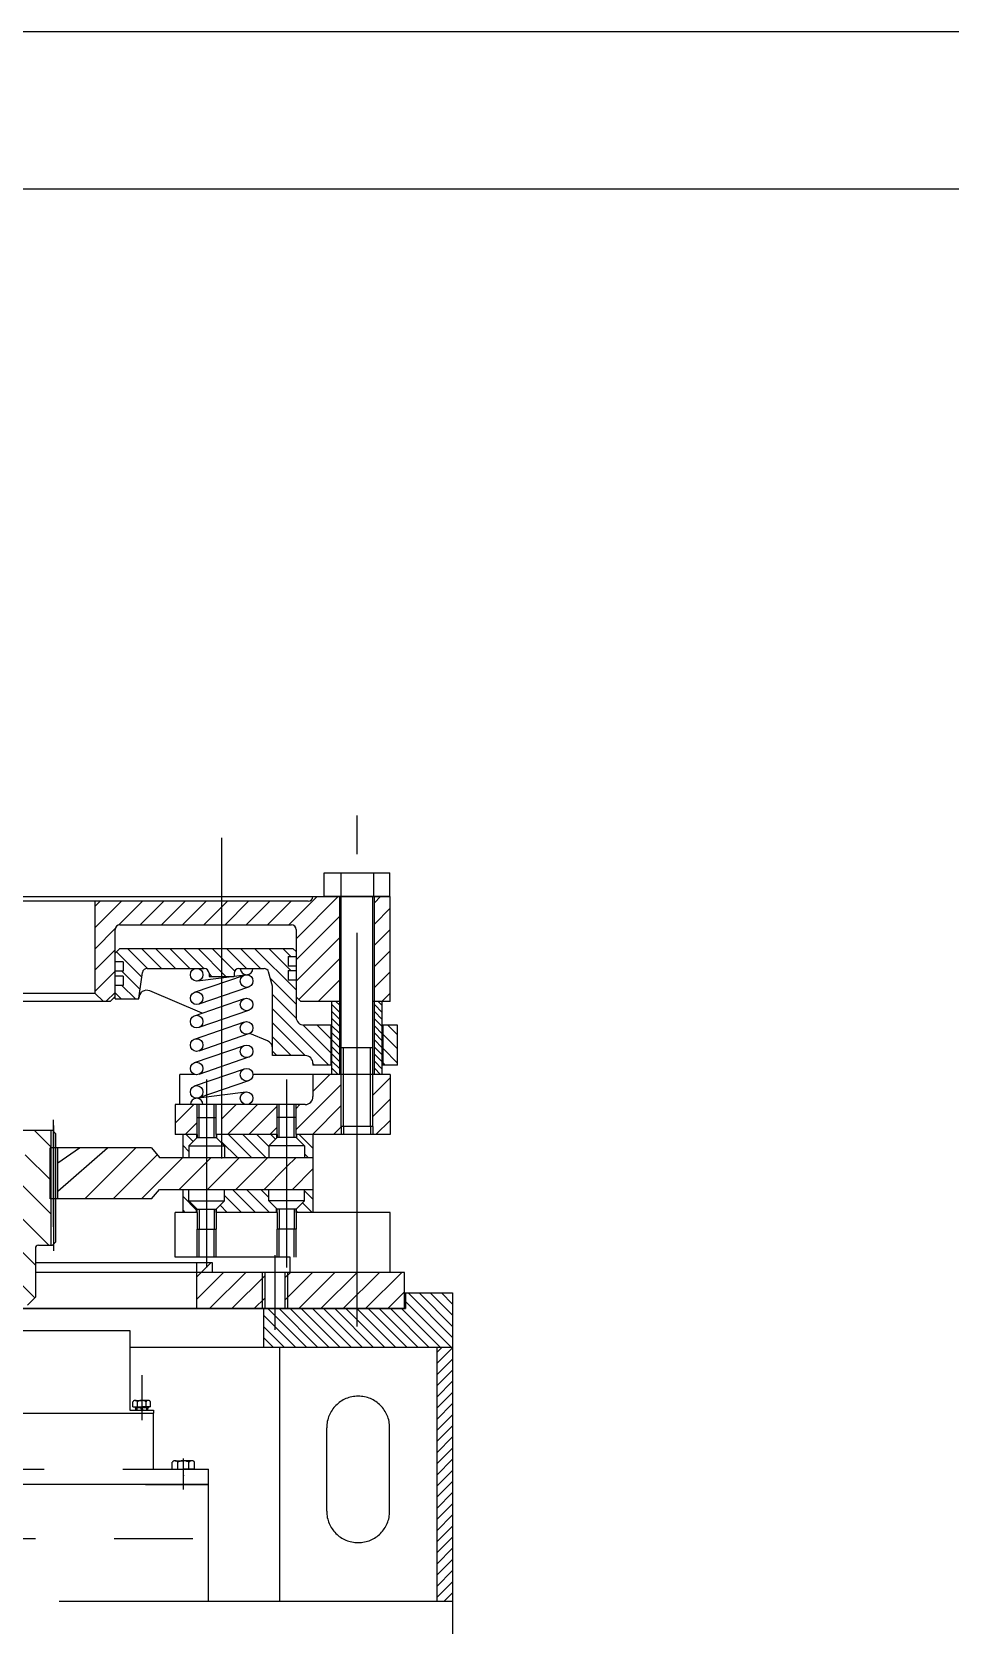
# Model space of a CAD drawing. Header units: millimetres. Extents: x 0 to 8400, y -232 to 5940.
# Drawn here: x 4032 to 4615, y 4928 to 5940 of the extents above; entities that cross this region are included whole.
import ezdxf

# ---------------------------------------------------------------- set-up
doc = ezdxf.new("R2010")
doc.units = ezdxf.units.MM
doc.header["$LTSCALE"] = 200
doc.linetypes.add('G', pattern=[2, 1.25, -0.25, 0.25, -0.25])
doc.linetypes.add('K', pattern=[2.5, 1.25, -0.25, 0.25, -0.25, 0.25, -0.25])
for name, color, linetype in [('01', 7, 'Continuous'), ('02', 1, 'Continuous'), ('05', 4, 'G'), ('07', 6, 'K'), ('11', 3, 'Continuous'), ('LINE_PART', 7, 'Continuous'), ('SMPEN_HATCH', 6, 'Continuous'), ('SMPEN_THICK', 7, 'Continuous')]:
    doc.layers.add(name, color=color, linetype=linetype)
pattern_1 = [(315, (2724.0864, 1679.382), (-4.490128, -4.490128), [])]
pattern_2 = [(45, (2724.086, 1679.382), (6.735192, -6.735192), [])]

# ---------------------------------------------------------------- blocks, each defined once
blk = doc.blocks.new('*U121')
at = {"layer": '01'}
blk.add_lwpolyline([(415, 292), (25, 292)], dxfattribs=at)
at = {"layer": '02'}
blk.add_lwpolyline([(420, 297), (0, 297)], dxfattribs=at)

msp = doc.modelspace()

# ---------------------------------------------------------------- hatches: boundary and pattern name
at = {"layer": '02'}
h = msp.add_hatch(dxfattribs=at)
h.set_pattern_fill('ANSI31', color=256, scale=3, angle=90, style=0)
h.set_pattern_definition(pattern_2)
h.paths.add_polyline_path([(4259.3731, 5324.2352), (4249.3731, 5324.2352), (4249.3731, 5390.8652), (4259.3731, 5390.8652)])
h.paths.add_polyline_path([(4227.3731, 5324.2352), (4202.6481, 5324.2352), (4199.6481, 5327.2352), (4199.6481, 5369.8652, 0.414213562), (4196.6481, 5372.8652), (4152.3731, 5372.8652), (4152.3731, 5387.8652), (4207.3981, 5387.8652, 0.414213562), (4210.3981, 5390.8652), (4227.3731, 5390.8652)])
h.paths.add_polyline_path([(4152.3731, 5387.8652), (4152.3731, 5372.8652), (4087.7481, 5372.8652, 0.414213562), (4084.7481, 5369.8652), (4084.7481, 5327.3652), (4081.7481, 5324.3652), (4077.0481, 5324.3652), (4072.0481, 5329.3652), (4072.0481, 5387.8652)])
h.paths.add_polyline_path([(3856.1481, 5329.3652), (3851.1481, 5324.3652), (3846.4481, 5324.3652), (3843.4481, 5327.3652), (3843.4481, 5369.8652, 0.414213562), (3840.4481, 5372.8652), (3775.8231, 5372.8652), (3775.8231, 5387.8652), (3856.1481, 5387.8652)])
h.paths.add_polyline_path([(3720.7981, 5387.8652), (3775.8231, 5387.8652), (3775.8231, 5372.8652), (3731.5481, 5372.8652, 0.414213562), (3728.5481, 5369.8652), (3728.5481, 5327.2352), (3725.5481, 5324.2352), (3700.8231, 5324.2352), (3700.8231, 5390.8652), (3717.7981, 5390.8652, 0.414213562)])
h.paths.add_polyline_path([(3678.8231, 5324.2352), (3668.8231, 5324.2352), (3668.8231, 5390.8652), (3678.8231, 5390.8652)])
h = msp.add_hatch(dxfattribs=at)
h.set_pattern_fill('ANSI31', color=256, scale=2, angle=180, style=0)
h.set_pattern_definition(pattern_1)
h.paths.add_polyline_path([(4264.0981, 5309.2352), (4264.0981, 5283.8352), (4254.8731, 5283.8352), (4254.8731, 5309.2352)])
h.paths.add_polyline_path([(4204.6481, 5309.2352), (4221.8731, 5309.2352), (4221.8731, 5283.8352), (4210.3981, 5283.8352), (4210.3981, 5284.8352, 0.414213562), (4205.3981, 5289.8352), (4184.6481, 5289.8352), (4184.6481, 5333.8652), (4182.2402, 5342.935, 0.340095341), (4179.3406, 5345.1652), (4163.3731, 5345.1652, 0.414213562), (4160.3731, 5342.1652), (4160.3731, 5340.1652), (4152.3731, 5340.1652), (4152.3731, 5357.8652), (4197.6481, 5357.8652), (4199.6481, 5355.8652), (4199.6481, 5352.8652), (4194.6481, 5352.8652), (4194.6481, 5346.8652), (4199.6481, 5346.8652), (4199.6481, 5343.8652), (4194.6481, 5343.8652), (4194.6481, 5337.8652), (4199.6481, 5337.8652), (4199.6481, 5314.2352, 0.414213562)])
h.paths.add_polyline_path([(4152.3731, 5357.8652), (4152.3731, 5340.1652), (4144.3731, 5340.1652), (4144.3731, 5342.1652, 0.414213562), (4141.3731, 5345.1652), (4105.0555, 5345.1652, 0.373028333), (4102.086, 5342.5916), (4099.9501, 5327.7187, 0.071437383), (4099.7481, 5326.3117), (4099.7481, 5325.8652), (4084.7481, 5325.8652), (4084.7481, 5334.3652), (4089.7481, 5334.3652), (4089.7481, 5340.3652), (4084.7481, 5340.3652), (4084.7481, 5343.3652), (4089.7481, 5343.3652), (4089.7481, 5349.3652), (4084.7481, 5349.3652), (4084.7481, 5354.8652), (4087.7481, 5357.8652)])
h = msp.add_hatch(dxfattribs=at)
h.set_pattern_fill('ANSI31', color=256, angle=180, style=0)
h.set_pattern_definition([(315, (2724.0864, 1679.3822), (-2.245064, -2.245064), [])])
h.paths.add_polyline_path([(4254.3731, 5277.8352), (4249.3731, 5277.8352), (4249.3731, 5324.2352), (4254.3731, 5324.2352)])
h.paths.add_polyline_path([(4222.3731, 5324.2352), (4227.3731, 5324.2352), (4227.3731, 5277.8352), (4222.3731, 5277.8352)])
h = msp.add_hatch(dxfattribs=at)
h.set_pattern_fill('ANSI31', color=256, scale=3, angle=90, style=0)
h.set_pattern_definition(pattern_2)
h.paths.add_polyline_path([(4259.3731, 5239.7352), (4248.3731, 5239.7352), (4248.3731, 5244.7352), (4248.3731, 5277.8352), (4259.3731, 5277.8352)])
h.paths.add_polyline_path([(4210.3981, 5263.7852), (4210.3981, 5277.8352), (4228.3731, 5277.8352), (4228.3731, 5244.7352), (4228.3731, 5239.7352), (4199.6481, 5239.7352), (4199.6481, 5250.4352), (4199.6481, 5258.7852), (4205.3981, 5258.7852, 0.414213562)])
h.paths.add_polyline_path([(4187.6481, 5258.7852), (4187.6481, 5250.4352), (4187.6481, 5239.7352), (4152.3731, 5239.7352), (4152.3731, 5258.7852)])
h.paths.add_polyline_path([(4122.8481, 5258.7852), (4136.8481, 5258.7852), (4136.8481, 5250.4352), (4136.8481, 5239.7352), (4122.8481, 5239.7352)])
h.paths.add_polyline_path([(3805.3481, 5239.7352), (3791.3481, 5239.7352), (3791.3481, 5250.4352), (3791.3481, 5258.7852), (3805.3481, 5258.7852)])
h.paths.add_polyline_path([(3775.8231, 5258.7852), (3775.8231, 5239.7352), (3740.5481, 5239.7352), (3740.5481, 5250.4352), (3740.5481, 5258.7852)])
h.paths.add_polyline_path([(3722.7981, 5258.7852), (3728.5481, 5258.7852), (3728.5481, 5250.4352), (3728.5481, 5239.7352), (3699.8231, 5239.7352), (3699.8231, 5244.7352), (3699.8231, 5277.8352), (3717.7981, 5277.8352), (3717.7981, 5263.7852, 0.414213562)])
h.paths.add_polyline_path([(3679.8231, 5244.7352), (3679.8231, 5239.7352), (3668.8231, 5239.7352), (3668.8231, 5277.8352), (3679.8231, 5277.8352)])
at = {"layer": '02', "linetype": 'Continuous'}
h = msp.add_hatch(dxfattribs=at)
h.set_pattern_fill('_USER', color=1, scale=15, angle=45, style=0, pattern_type=0)
h.set_pattern_definition([(135, (4953.063, 2668.012), (10.6066, 10.6066), [])])
h.paths.add_polyline_path([(3884.8156, 5231.1957), (3884.2669, 5231.1957), (3884.2669, 5242.4352), (3898.5981, 5242.4352), (3900.5981, 5240.4352), (3900.5981, 5227.01, 0.41556472), (3902.1801, 5225.4352), (3909.5325, 5225.4352), (3909.5325, 5142.6352), (3909.2481, 5142.6352, 0.414213562), (3907.7481, 5141.1352), (3907.7481, 5132.9352), (3906.2481, 5131.4352), (3899.0981, 5131.4352), (3894.0981, 5136.4352), (3894.0981, 5167.4352, 0.414213562), (3892.0981, 5169.4352), (3884.2669, 5169.4352), (3884.2669, 5198.7747), (3884.8156, 5198.7747)])
h.paths.add_polyline_path([(4018.6637, 5225.4352), (4026.016, 5225.4352, 0.41556472), (4027.5981, 5227.01), (4027.5981, 5240.4352), (4029.5981, 5242.4352), (4043.9292, 5242.4352), (4043.9292, 5231.1957), (4043.3806, 5231.1957), (4043.3806, 5198.7747), (4043.9292, 5198.7747), (4043.9292, 5169.4352), (4036.0981, 5169.4352, 0.414213562), (4034.0981, 5167.4352), (4034.0981, 5136.4352), (4029.0981, 5131.4352), (4021.9481, 5131.4352), (4020.4481, 5132.9352), (4020.4481, 5141.1352, 0.414213562), (4018.9481, 5142.6352), (4018.6636, 5142.6352)])
at = {"layer": '02'}
h = msp.add_hatch(dxfattribs=at)
h.set_pattern_fill('ANSI31', color=256, scale=2, angle=180, style=0)
h.set_pattern_definition(pattern_1)
h.paths.add_polyline_path([(4210.3981, 5239.7352), (4210.3981, 5225.1207), (4204.9553, 5225.1207), (4204.9553, 5232.4279), (4199.9981, 5237.3852), (4199.9981, 5239.7352)])
h.paths.add_polyline_path([(4187.2981, 5239.7352), (4187.2981, 5237.3852), (4182.3408, 5232.4279), (4182.3408, 5225.1207), (4154.1553, 5225.1207), (4154.1553, 5232.4279), (4152.3731, 5234.2102), (4152.3731, 5239.7352)])
h.paths.add_polyline_path([(4127.8481, 5239.7352), (4136.4981, 5239.7352), (4136.4981, 5237.3852), (4131.5408, 5232.4279), (4131.5408, 5225.1207), (4127.8481, 5225.1207)])
h.paths.add_polyline_path([(3800.3481, 5239.7352), (3800.3481, 5225.1207), (3796.6553, 5225.1207), (3796.6553, 5232.4279), (3791.6981, 5237.3852), (3791.6981, 5239.7352)])
h.paths.add_polyline_path([(3775.8231, 5239.7352), (3775.8231, 5234.2102), (3774.0408, 5232.4279), (3774.0408, 5225.1207), (3745.8553, 5225.1207), (3745.8553, 5232.4279), (3740.8981, 5237.3852), (3740.8981, 5239.7352)])
h.paths.add_polyline_path([(3723.2408, 5232.4279), (3723.2408, 5225.1207), (3717.7981, 5225.1207), (3717.7981, 5239.7352), (3728.1981, 5239.7352), (3728.1981, 5237.3852)])
h = msp.add_hatch(dxfattribs=at)
h.set_pattern_fill('ANSI31', color=256, scale=2, angle=180, style=0)
h.set_pattern_definition([(315, (2724.0864, 1763.74), (-4.490128, -4.490128), [])])
h.paths.add_polyline_path([(4199.9981, 5190.2352), (4199.9981, 5192.5852), (4204.9553, 5197.5424), (4204.9553, 5204.8497), (4210.3981, 5204.8497), (4210.3981, 5190.2352)])
h.paths.add_polyline_path([(4149.1981, 5190.2352), (4149.1981, 5192.5852), (4154.1553, 5197.5424), (4154.1553, 5204.8497), (4182.3408, 5204.8497), (4182.3408, 5197.5424), (4187.2981, 5192.5852), (4187.2981, 5190.2352)])
h.paths.add_polyline_path([(4136.4981, 5192.5852), (4136.4981, 5190.2352), (4127.8481, 5190.2352), (4127.8481, 5204.8497), (4131.5408, 5204.8497), (4131.5408, 5197.5424)])
h.paths.add_polyline_path([(3774.0408, 5204.8497), (3774.0408, 5197.5424), (3778.9981, 5192.5852), (3778.9981, 5190.2352), (3740.8981, 5190.2352), (3740.8981, 5192.5852), (3745.8553, 5197.5424), (3745.8553, 5204.8497)])
h.paths.add_polyline_path([(3728.1981, 5192.5852), (3728.1981, 5190.2352), (3717.7981, 5190.2352), (3717.7981, 5204.8497), (3723.2408, 5204.8497), (3723.2408, 5197.5424)])
h.paths.add_polyline_path([(3791.6981, 5190.2352), (3791.6981, 5192.5852), (3796.6553, 5197.5424), (3796.6553, 5204.8497), (3800.3481, 5204.8497), (3800.3481, 5190.2352)])
at = {"layer": '11', "linetype": 'Continuous'}
h = msp.add_hatch(dxfattribs=at)
h.set_pattern_fill('ANSI31', color=3, scale=80, angle=90, style=0)
h.set_pattern_definition([(45, (3484.938, 4186.49), (7.07107, -7.07107), [])])
h.paths.add_polyline_path([(4268.5981, 5152.1352), (4268.5981, 5129.1352), (4194.3481, 5129.1352), (4194.3481, 5152.1352)])
h.paths.add_polyline_path([(4178.3481, 5152.1352), (4178.3481, 5129.1352), (4136.5981, 5129.1352), (4136.5981, 5158.1352), (4146.5981, 5158.1352), (4146.5981, 5152.1352)])
h.paths.add_polyline_path([(4194.3481, 5152.1352), (4194.3481, 5129.1352), (4192.7481, 5129.1352), (4192.7481, 5152.1352)])
h.paths.add_polyline_path([(4179.9481, 5152.1352), (4179.9481, 5129.1352), (4178.3481, 5129.1352), (4178.3481, 5152.1352)])
h.paths.add_polyline_path([(3781.5981, 5152.1352), (3781.5981, 5158.1352), (3791.5981, 5158.1352), (3791.5981, 5129.1352), (3687.3481, 5129.1352), (3687.3481, 5152.1352)])
h.paths.add_polyline_path([(3669.3481, 5152.1352), (3669.3481, 5129.1352), (3659.5981, 5129.1352), (3659.5981, 5152.1352)])

# ---------------------------------------------------------------- linework, layer by layer
at = {"layer": '01'}
for p, q in [((4217.5885, 5390.8652), (4217.5885, 5405.8652)), ((4217.5885, 5405.8652), (4259.1577, 5405.8652)), ((4227.9808, 5405.8652), (4227.9808, 5390.8652)), ((4248.7654, 5405.8652), (4248.7654, 5390.8652)), ((4259.1577, 5390.8652), (4259.1577, 5405.8652)), ((4210.3981, 5390.8652), (4210.3981, 5390.8652)), ((4259.1577, 5390.8652), (4217.5885, 5390.8652)), ((3851.1481, 5324.3652), (4077.0481, 5324.3652)), ((4072.0481, 5329.3652), (3856.1481, 5329.3652)), ((4248.3731, 5294.7352), (4228.3731, 5294.7352)), ((4135.9981, 5262.7538), (4167.7481, 5266.7538)), ((4136.8481, 5250.4352), (4148.8481, 5250.4352)), ((4199.6481, 5250.4352), (4187.6481, 5250.4352)), ((4248.3731, 5244.7352), (4228.3731, 5244.7352)), ((4136.8481, 5179.5352), (4148.8481, 5179.5352)), ((4199.6481, 5179.5352), (4187.6481, 5179.5352)), ((4153.5989, 5152.1352), (4034.0981, 5152.1352)), ((4136.5981, 5129.1352), (4136.5981, 5158.1352)), ((4146.5981, 5152.1352), (4146.5981, 5158.1352)), ((4268.5981, 5129.1352), (4268.5981, 5152.1352))]:
    msp.add_line(p, q, dxfattribs=at)
at = {"layer": '01', "color": 7, "linetype": 'Continuous'}
for p, q in [((3668.8231, 5390.8652), (4259.3731, 5390.8652)), ((4207.3981, 5387.8652), (3720.7981, 5387.8652)), ((4072.0481, 5329.3652), (4072.0481, 5387.8652)), ((4227.3731, 5324.2352), (4227.3731, 5390.8652)), ((4228.3731, 5244.7352), (4228.3731, 5390.8652)), ((4248.3731, 5244.7352), (4248.3731, 5390.8652)), ((4249.3731, 5324.2352), (4249.3731, 5390.8652)), ((4259.3731, 5324.2352), (4259.3731, 5390.8652)), ((4084.7481, 5325.8652), (4084.7481, 5369.8652)), ((4087.7481, 5372.8652), (4196.6481, 5372.8652)), ((4199.6481, 5369.8652), (4199.6481, 5314.2352)), ((4087.7481, 5357.8652), (4084.7481, 5354.8652)), ((4087.7481, 5357.8652), (4197.6481, 5357.8652)), ((4194.6481, 5352.8652), (4194.6481, 5346.8652)), ((4194.6481, 5352.8652), (4199.6481, 5352.8652)), ((4197.6481, 5357.8652), (4199.6481, 5355.8652)), ((4089.7481, 5349.3652), (4084.7481, 5349.3652)), ((4089.7481, 5343.3652), (4084.7481, 5343.3652)), ((4089.7481, 5349.3652), (4089.7481, 5343.3652)), ((4105.0555, 5345.1652), (4141.3731, 5345.1652)), ((4163.3731, 5345.1652), (4179.3406, 5345.1652)), ((4184.6481, 5333.8652), (4182.2402, 5342.935)), ((4194.6481, 5346.8652), (4199.6481, 5346.8652)), ((4194.6481, 5343.8652), (4199.6481, 5343.8652)), ((4194.6481, 5343.8652), (4194.6481, 5337.8652)), ((4089.7481, 5340.3652), (4084.7481, 5340.3652)), ((4089.7481, 5334.3652), (4084.7481, 5334.3652)), ((4089.7481, 5340.3652), (4089.7481, 5334.3652)), ((4099.7481, 5326.3117), (4102.086, 5342.5916)), ((4135.2018, 5330.0733), (4166.9518, 5340.9493)), ((4168.7481, 5341.1966), (4136.9981, 5337.1966)), ((4169.5443, 5333.3811), (4137.7943, 5322.5051)), ((4144.3731, 5342.1652), (4144.3731, 5340.1652)), ((4144.3731, 5340.1652), (4160.3731, 5340.1652)), ((4160.3731, 5342.1652), (4160.3731, 5340.1652)), ((4184.6481, 5289.8352), (4184.6481, 5333.8652)), ((4194.6481, 5337.8652), (4199.6481, 5337.8652)), ((4072.0481, 5329.3652), (4077.0481, 5324.3652)), ((4077.0481, 5324.3652), (4081.7481, 5324.3652)), ((4081.7481, 5324.3652), (4084.7481, 5327.3652)), ((4084.7481, 5325.8652), (4099.7481, 5325.8652)), ((4099.7481, 5325.8652), (4099.7481, 5326.3117)), ((4139.9245, 5316.8151), (4106.7014, 5330.9143)), ((4135.2018, 5315.1973), (4166.9518, 5326.0733)), ((4199.6481, 5327.2352), (4202.6481, 5324.2352)), ((4228.3731, 5324.2352), (4202.6481, 5324.2352)), ((4222.3731, 5277.8352), (4222.3731, 5324.2352)), ((4227.3731, 5277.8352), (4227.3731, 5324.2352)), ((4259.3731, 5324.2352), (4248.3731, 5324.2352)), ((4249.3731, 5277.8352), (4249.3731, 5324.2352)), ((4254.3731, 5277.8352), (4254.3731, 5324.2352)), ((4169.5443, 5318.5051), (4137.7943, 5307.6291)), ((4135.2018, 5300.3213), (4166.9518, 5311.1973)), ((4169.5443, 5303.6291), (4137.7943, 5292.7531)), ((4181.6014, 5299.1282), (4170.2453, 5303.9475)), ((4222.3731, 5309.2352), (4204.6481, 5309.2352)), ((4221.8731, 5283.8352), (4221.8731, 5309.2352)), ((4264.0981, 5309.2352), (4254.3731, 5309.2352)), ((4254.8731, 5283.8352), (4254.8731, 5309.2352)), ((4264.0981, 5283.8352), (4264.0981, 5309.2352)), ((4135.2018, 5285.4453), (4166.9518, 5296.3213)), ((4169.5443, 5288.7531), (4137.7943, 5277.8771)), ((4205.3981, 5289.8352), (4184.6481, 5289.8352)), ((4210.3981, 5284.8352), (4210.3981, 5283.8352)), ((4222.3731, 5283.8352), (4210.3981, 5283.8352)), ((4264.0981, 5283.8352), (4254.3731, 5283.8352)), ((4125.8481, 5258.7852), (4125.8481, 5277.8352)), ((4135.3312, 5277.8352), (4125.8481, 5277.8352)), ((4135.2018, 5270.5693), (4166.9518, 5281.4453)), ((4169.5443, 5273.8771), (4137.7943, 5263.0011)), ((4259.3731, 5277.8352), (4172.2443, 5277.8352)), ((4210.3981, 5277.8352), (4210.3981, 5263.7852)), ((4259.3731, 5277.8352), (4259.3731, 5239.7352)), ((4205.3981, 5258.7852), (4122.8481, 5258.7852)), ((4122.8481, 5258.7852), (4122.8481, 5239.7352)), ((4138.0981, 5250.4352), (4138.0981, 5258.7852)), ((4147.5981, 5250.4352), (4147.5981, 5258.7852)), ((4188.8981, 5250.4352), (4188.8981, 5258.7852)), ((4198.3981, 5250.4352), (4198.3981, 5258.7852)), ((3964.0981, 5242.4352), (4044.8502, 5242.4352)), ((4043.9292, 5242.4352, 0), (4043.9292, 5169.4352, 0)), ((4044.8502, 5242.4352), (4046.8502, 5240.4352)), ((4136.8481, 5239.7352), (4136.8481, 5250.4352)), ((4148.8481, 5239.7352), (4148.8481, 5250.4352)), ((4187.6481, 5239.7352), (4187.6481, 5250.4352)), ((4199.6481, 5239.7352), (4199.6481, 5250.4352)), ((4229.8731, 5244.7352), (4229.8731, 5239.7352)), ((4246.8731, 5244.7352), (4246.8731, 5239.7352)), ((4046.8502, 5240.4352), (4046.8502, 5171.4352)), ((4136.8481, 5239.7352), (4122.8481, 5239.7352)), ((4127.8481, 5225.1207), (4127.8481, 5239.7352)), ((4131.5408, 5232.4279), (4136.8481, 5237.7352)), ((4131.5408, 5232.4279), (4131.5408, 5225.1207)), ((4131.5408, 5232.4279), (4154.1553, 5232.4279)), ((4136.4981, 5239.7352), (4136.4981, 5237.3852)), ((4136.8481, 5239.7352), (4136.8481, 5237.7352)), ((4136.8481, 5237.7352), (4148.8481, 5237.7352)), ((4187.6481, 5239.7352), (4148.8481, 5239.7352)), ((4187.6481, 5239.7352), (4148.8481, 5239.7352)), ((4187.6481, 5239.7352), (4148.8481, 5239.7352)), ((4148.8481, 5239.7352), (4148.8481, 5237.7352)), ((4154.1553, 5232.4279), (4148.8481, 5237.7352)), ((4149.1981, 5239.7352), (4149.1981, 5237.3852)), ((4154.1553, 5232.4279), (4154.1553, 5225.1207)), ((4182.3408, 5232.4279), (4187.6481, 5237.7352)), ((4204.9553, 5232.4279), (4182.3408, 5232.4279)), ((4182.3408, 5232.4279), (4182.3408, 5225.1207)), ((4187.2981, 5239.7352), (4187.2981, 5237.3852)), ((4187.6481, 5239.7352), (4187.6481, 5237.7352)), ((4199.6481, 5237.7352), (4187.6481, 5237.7352)), ((4199.6481, 5239.7352), (4199.6481, 5237.7352)), ((4259.3731, 5239.7352), (4199.6481, 5239.7352)), ((4259.3731, 5239.7352), (4199.6481, 5239.7352)), ((4204.9553, 5232.4279), (4199.6481, 5237.7352)), ((4199.9981, 5239.7352), (4199.9981, 5237.3852)), ((4204.9553, 5232.4279), (4204.9553, 5225.1207)), ((4210.3981, 5239.7352), (4210.3981, 5204.8497)), ((4043.3806, 5198.7747), (4043.3806, 5231.1957)), ((4107.8481, 5231.1957), (4043.3806, 5231.1957)), ((4107.8481, 5231.1957), (4043.3806, 5231.1957)), ((4048.3806, 5198.7747), (4048.3806, 5231.1957)), ((4107.8481, 5231.1957), (4112.8481, 5225.1207)), ((4112.8481, 5225.1207), (4210.3981, 5225.1207)), ((4107.8481, 5198.7747), (4112.8481, 5204.8497)), ((4112.8481, 5204.8497), (4210.3981, 5204.8497)), ((4127.8481, 5190.2352), (4127.8481, 5204.8497)), ((4131.5408, 5197.5424), (4131.5408, 5204.8497)), ((4154.1553, 5197.5424), (4154.1553, 5204.8497)), ((4182.3408, 5197.5424), (4182.3408, 5204.8497)), ((4204.9553, 5197.5424), (4204.9553, 5204.8497)), ((4210.3981, 5204.8497), (4210.3981, 5190.2352)), ((4107.8481, 5198.7747), (4043.3806, 5198.7747)), ((4107.8481, 5198.7747), (4043.3806, 5198.7747)), ((4131.5408, 5197.5424), (4136.8481, 5192.2352)), ((4131.5408, 5197.5424), (4154.1553, 5197.5424)), ((4136.4981, 5190.2352), (4136.4981, 5192.5852)), ((4136.8481, 5192.2352), (4148.8481, 5192.2352)), ((4136.8481, 5190.2352), (4136.8481, 5192.2352)), ((4154.1553, 5197.5424), (4148.8481, 5192.2352)), ((4148.8481, 5190.2352), (4148.8481, 5192.2352)), ((4149.1981, 5190.2352), (4149.1981, 5192.5852)), ((4182.3408, 5197.5424), (4187.6481, 5192.2352)), ((4204.9553, 5197.5424), (4182.3408, 5197.5424)), ((4187.2981, 5190.2352), (4187.2981, 5192.5852)), ((4199.6481, 5192.2352), (4187.6481, 5192.2352)), ((4187.6481, 5190.2352), (4187.6481, 5192.2352)), ((4204.9553, 5197.5424), (4199.6481, 5192.2352)), ((4199.6481, 5190.2352), (4199.6481, 5192.2352)), ((4199.9981, 5190.2352), (4199.9981, 5192.5852)), ((4122.8481, 5161.7352), (4122.8481, 5190.2352)), ((4136.8481, 5190.2352), (4122.8481, 5190.2352)), ((4136.8481, 5190.2352), (4136.8481, 5179.5352)), ((4187.6481, 5190.2352), (4148.8481, 5190.2352)), ((4148.8481, 5190.2352), (4148.8481, 5179.5352)), ((4187.6481, 5190.2352), (4187.6481, 5179.5352)), ((4199.6481, 5190.2352), (4199.6481, 5179.5352)), ((4259.3731, 5190.2352), (4199.6481, 5190.2352)), ((4259.3731, 5152.1352), (4259.3731, 5190.2352)), ((4046.8503, 5171.4352), (4044.8503, 5169.4352)), ((4138.0981, 5161.7352), (4138.0981, 5179.5352)), ((4147.5981, 5161.7352), (4147.5981, 5179.5352)), ((4188.8981, 5161.7352), (4188.8981, 5179.5352)), ((4198.3981, 5161.7352), (4198.3981, 5179.5352)), ((4034.0981, 5167.4352), (4034.0981, 5136.4352)), ((4036.0981, 5169.4352), (4044.8503, 5169.4352)), ((4195.8731, 5161.7352), (4122.8481, 5161.7352)), ((4195.8731, 5152.1352), (4195.8731, 5161.7352)), ((4146.5981, 5158.1352), (4034.0981, 5158.1352)), ((4259.3731, 5152.1352), (4034.0981, 5152.1352)), ((4268.5981, 5152.1352), (4146.5981, 5152.1352)), ((4179.9481, 5129.1352), (4179.9481, 5152.1352)), ((4192.7481, 5129.1352), (4192.7481, 5152.1352)), ((4034.0981, 5136.4352), (4029.0981, 5131.4352)), ((4268.5981, 5129.1352), (4018.0981, 5129.1352)), ((4268.5981, 5129.1352), (4018.0981, 5129.1352))]:
    msp.add_line(p, q, dxfattribs=at)
for centre in [(4136.4981, 5341.1652), (4168.2481, 5337.1652), (4136.4981, 5326.2892), (4168.2481, 5322.2892), (4136.4981, 5311.4132), (4168.2481, 5307.4132), (4168.2481, 5292.5372)]:
    msp.add_circle(centre, 4, dxfattribs=at)
at = {"layer": '01'}
for centre in [(4136.4981, 5296.5372), (4136.4981, 5281.6612), (4168.2481, 5277.6612), (4136.4981, 5266.7852), (4168.2481, 5262.7852)]:
    msp.add_circle(centre, 4, dxfattribs=at)
for centre, radius, start, end in [((4207.3981, 5390.8652), 3, 270, 0), ((4163.3731, 5342.1652), 3, 90, 180), ((4204.6481, 5314.2352), 5, 180, 270), ((4136.4981, 5258.7852), 4, 0, 180)]:
    msp.add_arc(centre, radius, start, end, dxfattribs=at)
at = {"layer": '01', "color": 7, "linetype": 'Continuous'}
for centre, radius, start, end in [((4087.7481, 5369.8652), 3, 90, 180), ((4196.6481, 5369.8652), 3, 0, 90), ((4105.0555, 5342.1652), 3, 90, 171.8277619), ((4141.3731, 5342.1652), 3, 0, 90), ((4168.2481, 5345.1652), 4, 180, 0), ((4179.3406, 5342.1652), 3, 14.8682814, 90), ((4104.7481, 5326.3117), 5, 67.0045244, 180), ((4179.6481, 5294.5255), 5, 0, 67.0045244), ((4205.3981, 5284.8352), 5, 0, 90), ((4205.3981, 5263.7852), 5, 270, 0), ((4036.0981, 5167.4352), 2, 90, 180)]:
    msp.add_arc(centre, radius, start, end, dxfattribs=at)
at = {"layer": '02', "color": 1, "linetype": 'Continuous'}
for p, q in [((4229.8731, 5244.7352), (4229.8731, 5294.7352)), ((4246.8731, 5244.7352), (4246.8731, 5294.7352)), ((4136.8481, 5250.4352), (4136.8481, 5258.7852)), ((4148.8481, 5250.4352), (4148.8481, 5258.7852)), ((4187.6481, 5250.4352), (4187.6481, 5258.7852)), ((4199.6481, 5250.4352), (4199.6481, 5258.7852)), ((4138.0981, 5237.7352), (4138.0981, 5250.4352)), ((4147.5981, 5237.7352), (4147.5981, 5250.4352)), ((4188.8981, 5237.7352), (4188.8981, 5250.4352)), ((4198.3981, 5237.7352), (4198.3981, 5250.4352)), ((4228.3731, 5244.7352), (4228.3731, 5239.7352)), ((4248.3731, 5244.7352), (4248.3731, 5239.7352)), ((4138.0981, 5192.2352), (4138.0981, 5179.5352)), ((4147.5981, 5192.2352), (4147.5981, 5179.5352)), ((4188.8981, 5192.2352), (4188.8981, 5179.5352)), ((4198.3981, 5192.2352), (4198.3981, 5179.5352)), ((4136.8481, 5161.7352), (4136.8481, 5179.5352)), ((4148.8481, 5161.7352), (4148.8481, 5179.5352)), ((4187.6481, 5161.7352), (4187.6481, 5179.5352)), ((4199.6481, 5161.7352), (4199.6481, 5179.5352)), ((4178.3481, 5129.1352), (4178.3481, 5152.1352)), ((4194.3481, 5129.1352), (4194.3481, 5152.1352))]:
    msp.add_line(p, q, dxfattribs=at)
at = {"layer": '02'}
for p, q in [((4048.3806, 5203.8053), (4079.9885, 5231.1957)), ((4048.3806, 5221.7658), (4062.0279, 5231.1957)), ((4065.528, 5198.7747), (4097.949, 5231.1957)), ((4083.4885, 5198.7747), (4111.4875, 5226.7738)), ((4101.449, 5198.7747), (4127.795, 5225.1207)), ((4125.4845, 5204.8497), (4142.8481, 5222.2133)), ((4142.8481, 5222.2133), (4145.7555, 5225.1207)), ((4143.445, 5204.8497), (4163.716, 5225.1207)), ((4161.4055, 5204.8497), (4181.6765, 5225.1207)), ((4193.6481, 5219.1317), (4199.637, 5225.1207)), ((4179.366, 5204.8497), (4193.6481, 5219.1317)), ((4197.3266, 5204.8497), (4210.3981, 5217.9212))]:
    msp.add_line(p, q, dxfattribs=at)
at = {"layer": '05'}
for p, q in [((4238.3731, 5117.7839), (4238.3731, 5442.2919)), ((4045.6056, 5181.0868), (4045.6056, 5249.1288))]:
    msp.add_line(p, q, dxfattribs=at)
at = {"layer": '05', "color": 4, "linetype": 'G'}
for p, q in [((4152.3731, 5428.1471), (4152.3731, 5224.409)), ((4142.8481, 5274.6752), (4142.8481, 5155.2951)), ((4193.6481, 5274.6752), (4193.6481, 5155.2951)), ((4045.6056, 5245.4591), (4045.6056, 5165.798)), ((4186.3481, 5115.753), (4186.3481, 5163.1691))]:
    msp.add_line(p, q, dxfattribs=at)
at = {"layer": '07', "color": 6, "linetype": 'K'}
for p, q in [((4268.5981, 5139.1352), (4299.0981, 5139.1352)), ((4298.2043, 5104.6352), (4269.0981, 5133.7414)), ((4299.0981, 5110.8124), (4270.7753, 5139.1352)), ((4299.0981, 5117.8835), (4277.8464, 5139.1352)), ((4299.0981, 5124.9546), (4284.9175, 5139.1352)), ((4299.0981, 5132.0256), (4291.9885, 5139.1352)), ((4299.0981, 5139.0967), (4299.0596, 5139.1352)), ((4299.0981, 5139.1352), (4299.0981, 4938.0909)), ((4299.0981, 5139.1352), (4299.0981, 4888.1352)), ((4179.0981, 5104.6352), (4179.0981, 5129.1352)), ((4291.1332, 5104.6352), (4266.6332, 5129.1352)), ((4018.0981, 5115.2354), (4094.0981, 5115.2354)), ((4094.0981, 5115.2354), (4094.0981, 5064.7354)), ((4192.1382, 5104.6352), (4179.0981, 5117.6754)), ((4185.0672, 5104.6352), (4179.0981, 5110.6043)), ((4094.0981, 5104.6352), (4299.0981, 5104.6352)), ((4189.0981, 5104.6352), (4189.0981, 4943.1352)), ((4289.0981, 5104.6352), (4289.0981, 4943.1352)), ((4289.0981, 5101.2617), (4292.4716, 5104.6352)), ((4289.0981, 5094.1906), (4299.0981, 5104.1906)), ((4289.0981, 5087.1195), (4299.0981, 5097.1195)), ((4289.0981, 5080.0485), (4299.0981, 5090.0485)), ((4101.5981, 5086.8342), (4101.5981, 5058.3557)), ((4289.0981, 5072.9774), (4299.0981, 5082.9774)), ((4096.0731, 5066.8354), (4096.0731, 5070.0559)), ((4097.4543, 5070.8354), (4101.5981, 5070.8354)), ((4098.8356, 5066.8354), (4098.8356, 5070.0559)), ((4105.7418, 5070.8354), (4101.5981, 5070.8354)), ((4104.3606, 5066.8354), (4104.3606, 5070.0559)), ((4107.1231, 5066.8354), (4107.1231, 5070.0559)), ((4289.0981, 5065.9063), (4299.0981, 5075.9063)), ((3964.0981, 5062.7354), (4109.0981, 5062.7354)), ((4094.0981, 5064.7354), (4109.0981, 5064.7354)), ((4096.0731, 5066.8354), (4101.5981, 5066.8354)), ((4097.1481, 5066.8354), (4097.1481, 5066.3354)), ((4097.1481, 5066.3354), (4106.0481, 5066.3354)), ((4105.4481, 5066.3354), (4097.7481, 5066.3354)), ((4097.7481, 5066.3354), (4097.7481, 5064.7354)), ((4097.7481, 5064.7354), (4105.4481, 5064.7354)), ((4098.5981, 5066.3354), (4098.5981, 5064.7354)), ((4101.5981, 5064.7354), (4100.8051, 5066.3354)), ((4107.1231, 5066.8354), (4101.5981, 5066.8354)), ((4101.5981, 5066.3354), (4102.3911, 5064.7354)), ((4104.5981, 5066.3354), (4104.5981, 5064.7354)), ((4105.4481, 5064.7354), (4105.4481, 5066.3354)), ((4106.0481, 5066.8354), (4106.0481, 5066.3354)), ((4109.0981, 5064.7354), (4109.0981, 5062.7354)), ((4109.0981, 5027.2354), (4109.0981, 5062.7354)), ((4289.0981, 5058.8353), (4299.0981, 5068.8353)), ((4289.0981, 5051.7642), (4299.0981, 5061.7642)), ((4219.0981, 5000.5352), (4219.0981, 5053.5352)), ((4259.0981, 5000.5352), (4259.0981, 5053.5352)), ((4289.0981, 5044.6931), (4299.0981, 5054.6931)), ((4289.0981, 5037.6221), (4299.0981, 5047.6221)), ((4289.0981, 5030.551), (4299.0981, 5040.551)), ((4120.9981, 5027.2354), (4120.9981, 5031.5337)), ((4122.7731, 5032.5354), (4128.0981, 5032.5354)), ((4124.5481, 5027.2354), (4124.5481, 5031.5337)), ((4128.0981, 5014.363), (4128.0981, 5033.955)), ((4133.4231, 5032.5354), (4128.0981, 5032.5354)), ((4131.6481, 5027.2354), (4131.6481, 5031.5337)), ((4135.1981, 5027.2354), (4135.1981, 5031.5337)), ((4289.0981, 5023.4799), (4299.0981, 5033.4799)), ((3789.5981, 5027.2354), (4120.9981, 5027.2354)), ((4120.839, 5027.2354), (4144.0981, 5027.2354)), ((4120.9981, 5027.2354), (4128.0981, 5027.2354)), ((4135.1981, 5027.2354), (4128.0981, 5027.2354)), ((4144.0981, 5017.3754), (4144.0981, 5027.2354)), ((4289.0981, 5016.4088), (4299.0981, 5026.4088)), ((4289.0981, 5009.3378), (4299.0981, 5019.3378)), ((4144.0981, 5017.3754), (3964.0981, 5017.3754)), ((4104.0981, 5017.3754), (4144.0981, 5017.3754)), ((4124.0981, 5017.3754), (4132.0981, 5017.3754)), ((4144.0981, 4943.1352), (4144.0981, 5017.3754)), ((4289.0981, 5002.2667), (4299.0981, 5012.2667)), ((4289.0981, 4995.1956), (4299.0981, 5005.1956)), ((4289.0981, 4988.1246), (4299.0981, 4998.1246)), ((4289.0981, 4981.0535), (4299.0981, 4991.0535)), ((3784.0981, 4983.2354), (4144.0981, 4983.2354)), ((4289.0981, 4973.9824), (4299.0981, 4983.9824)), ((4289.0981, 4966.9114), (4299.0981, 4976.9114)), ((4289.0981, 4959.8403), (4299.0981, 4969.8403)), ((4289.0981, 4952.7692), (4299.0981, 4962.7692)), ((4289.0981, 4945.6982), (4299.0981, 4955.6982)), ((4293.6062, 4943.1352), (4299.0981, 4948.6271)), ((4299.0981, 4943.1352), (3964.0981, 4943.1352))]:
    msp.add_line(p, q, dxfattribs=at)
for centre, radius, start, end in [((4097.4543, 5069.2219), 1.6135, 31.1244854, 148.8755144), ((4101.5981, 5065.5505), 5.2848, 58.4850736, 121.5149262), ((4105.7418, 5069.2219), 1.6135, 31.1244854, 148.8755144), ((4239.0981, 5053.5352), 20, 0, 180), ((4122.7731, 5030.4619), 2.0735, 31.1244854, 148.8755144), ((4128.0981, 5025.744), 6.7914, 58.4850736, 121.5149262), ((4133.4231, 5030.4619), 2.0735, 31.1244854, 148.8755144), ((4239.0981, 5000.5352), 20, 180, 0)]:
    msp.add_arc(centre, radius, start, end, dxfattribs=at)
for p in [(4101.5981, 5066.3354), (4101.5981, 5064.7354), (4101.5981, 5064.7354), (4128.0981, 5023.2354)]:
    msp.add_point(p, dxfattribs=at)
at = {"layer": 'LINE_PART'}
msp.add_line((4018.0981, 5129.1352), (4269.0981, 5129.1352), dxfattribs=at)
at = {"layer": 'SMPEN_HATCH'}
for p, q in [((4199.2093, 5104.6352), (4179.0981, 5124.7464)), ((4206.2804, 5104.6352), (4181.7804, 5129.1352)), ((4213.3514, 5104.6352), (4188.8514, 5129.1352)), ((4220.4225, 5104.6352), (4195.9225, 5129.1352)), ((4227.4936, 5104.6352), (4202.9936, 5129.1352)), ((4234.5646, 5104.6352), (4210.0646, 5129.1352)), ((4241.6357, 5104.6352), (4217.1357, 5129.1352)), ((4248.7068, 5104.6352), (4224.2068, 5129.1352)), ((4255.7779, 5104.6352), (4231.2779, 5129.1352)), ((4262.8489, 5104.6352), (4238.3489, 5129.1352)), ((4269.92, 5104.6352), (4245.42, 5129.1352)), ((4276.9911, 5104.6352), (4252.4911, 5129.1352)), ((4284.0621, 5104.6352), (4259.5621, 5129.1352))]:
    msp.add_line(p, q, dxfattribs=at)
at = {"layer": 'SMPEN_THICK'}
msp.add_line((4269.0981, 5139.1352), (4269.0981, 5129.1352), dxfattribs=at)

# ---------------------------------------------------------------- block references
at = {"layer": '01', "xscale": 20, "yscale": 20, "zscale": 20}
msp.add_blockref('*U121', (0, 0), dxfattribs=at)

doc.saveas('drawing.dxf')
